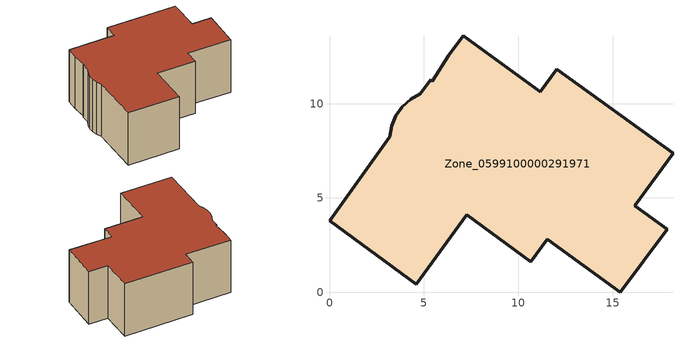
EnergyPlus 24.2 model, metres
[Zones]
Zone_0599100000291971
 floor ground (C_G): 11.55,2.82 10.67,1.62 7.27,4.1 4.6,0.44 0,3.79 3.19,8.24 3.3,8.82 3.51,9.36 3.85,9.84 4.3,10.22 4.82,10.52 5.36,11.25 5.46,11.18 6.31,12.55 7.08,13.6 11.17,10.64 12.04,11.83 18.2,7.36 16.18,4.58 17.9,3.34 15.4,0 z0
 wall outside (C_F): 0,3.79 4.6,0.44 7.27,4.1 10.67,1.62 11.55,2.82 15.4,0 17.9,3.34 16.18,4.58 18.2,7.36 12.04,11.83 11.17,10.64 7.08,13.6 6.31,12.55 5.46,11.18 5.36,11.25 4.82,10.52 4.3,10.22 3.85,9.84 3.51,9.36 3.3,8.82 3.19,8.24 0,3.79 z0:6.3
 roof outside (C_R): 5.36,11.25 4.82,10.52 4.3,10.22 3.85,9.84 3.51,9.36 3.3,8.82 3.19,8.24 0,3.79 4.6,0.44 7.27,4.1 10.67,1.62 11.55,2.82 15.4,0 17.9,3.34 16.18,4.58 18.2,7.36 12.04,11.83 11.17,10.64 7.08,13.6 6.31,12.55 5.46,11.18 z6.3
[BUILDING]
Pand.0599100000291971: North Axis=0; Terrain=City; Loads Convergence Tolerance Value=0.04; Temperature Convergence Tolerance Value=0.4; Solar Distribution=FullExterior; Maximum Number of Warmup Days=25; Minimum Number of Warmup Days=1
[Site:Location]
Rotterdam.The.Hague.AP_ZH_NLD Design_Conditions: Latitude=51.96; Longitude=4.45; Time Zone=1; Elevation=-4.5
[SITE:GROUNDTEMPERATURE:BUILDINGSURFACE]
18, 18, 18, 18, 18, 18, 18, 18, 18, 18, 18, 18
[MATERIAL] Thermal Absorptance=0.9; Solar Absorptance=0.7; Visible Absorptance=0.7
Name | Roughness | Thickness | Conductivity | Density | Specific Heat
G.D.1992-2005 | MediumSmooth | 0.15 | 0.06 | 540 | 1210
F.D.1992-2005 | Rough | 0.3 | 0.12 | 1920 | 840
R.D.1992-2005 | MediumRough | 0.2 | 0.08 | 1500 | 1000
[CONSTRUCTION]
C_G: G.D.1992-2005
C_F: F.D.1992-2005
C_R: R.D.1992-2005
[ZONE]
Zone_0599100000291971: Type=1; Multiplier=1; Ceiling Height=Autocalculate; Volume=Autocalculate; Floor Area=autocalculate; Part of Total Floor Area=Yes
[ZONEINFILTRATION:DESIGNFLOWRATE]
Infil_Zone_0599100000291971: Zone or ZoneList or Space or SpaceList=Zone_0599100000291971; Schedule=AlwaysOn; Design Flow Rate Calculation Method=Flow/Area; Flow Rate per Floor Area=0.0021; Constant Term Coefficient=1; Temperature Term Coefficient=0; Velocity Term Coefficient=0; Velocity Squared Term Coefficient=0
[HVACTEMPLATE:ZONE:IDEALLOADSAIRSYSTEM]
Zone_0599100000291971: Maximum Heating Supply Air Temperature=50; Minimum Cooling Supply Air Temperature=13; Maximum Heating Supply Air Humidity Ratio=0.0156; Minimum Cooling Supply Air Humidity Ratio=0.0077; Heating Limit=NoLimit; Cooling Limit=NoLimit; Dehumidification Control Type=ConstantSensibleHeatRatio; Cooling Sensible Heat Ratio=0.7; Dehumidification Setpoint=60; Humidification Control Type=None; Humidification Setpoint=30; Outdoor Air Method=None; Outdoor Air Flow Rate per Person=0.00944; Outdoor Air Flow Rate per Zone Floor Area=0; Outdoor Air Flow Rate per Zone=0; Demand Controlled Ventilation Type=None; Outdoor Air Economizer Type=NoEconomizer; Heat Recovery Type=None; Sensible Heat Recovery Effectiveness=0.7; Latent Heat Recovery Effectiveness=0.65
[ZONECONTROL:THERMOSTAT]
ThermostatControl_Zone_0599100000291971: Zone or ZoneList=Zone_0599100000291971; Control Type Schedule=DualSetpointControlType; Control 1=Thermostat_Zone_0599100000291971; Temperature Difference Between Cutout And Setpoint=0
[THERMOSTATSETPOINT:DUALSETPOINT]
Thermostat_Zone_0599100000291971: Heating Setpoint Temperature Schedule=HeatingSetpoint_Zone_0599100000291971; Cooling Setpoint Temperature Schedule=CoolingSetpoint_Zone_0599100000291971
[SCHEDULE:COMPACT]
HeatingSetpoint_Zone_0599100000291971: Through: 12/31, For: AllDays, Until: 24:00, 21
CoolingSetpoint_Zone_0599100000291971: Through: 12/31, For: AllDays, Until: 24:00, 24
DualSetpointControlType: Through: 12/31, For: AllDays, Until: 24:00, 4
AlwaysOn: Through: 12/31, For: AllDays, Until: 24:00, 1
